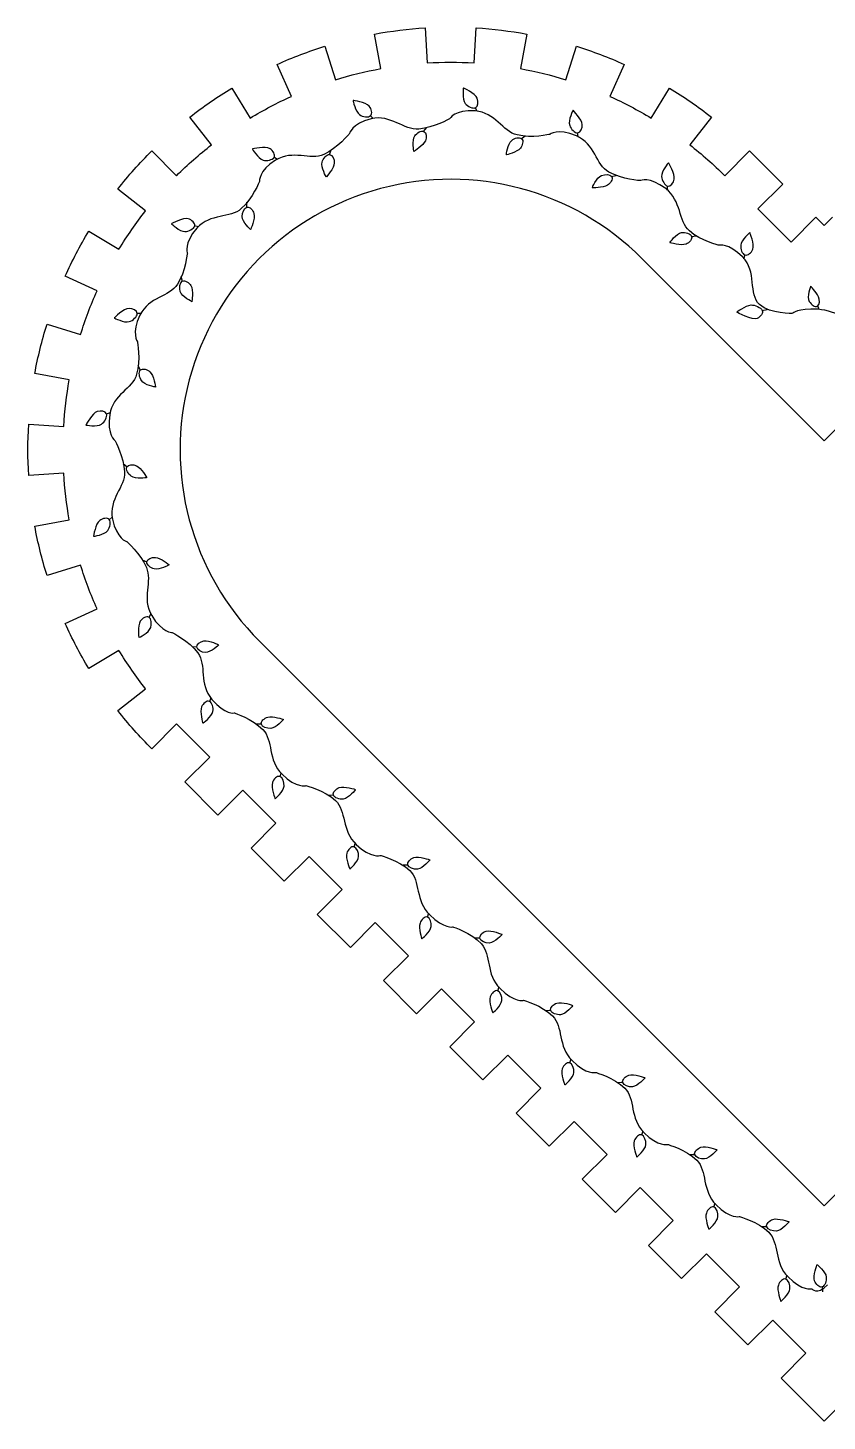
# Model space of a CAD drawing. Header units: millimetres. Extents: x 2233 to 2700, y 1079 to 1274.
# Drawn here: x 2232.6 to 2300.9, y 1154.9 to 1273.9 of the extents above; entities that cross this region are included whole.
import ezdxf

# ---------------------------------------------------------------- set-up
doc = ezdxf.new("R2010")
doc.units = ezdxf.units.MM
for name, color, linetype in [('First Vector Etch', 1, 'Continuous'), ('Second Cut', 3, 'Continuous'), ('Third Cut', 2, 'Continuous')]:
    doc.layers.add(name, color=color, linetype=linetype)

msp = doc.modelspace()

# ---------------------------------------------------------------- linework, layer by layer
at = {"layer": 'First Vector Etch'}
for points in [[(2269.81, 1268.78), (2269.81, 1268.78)], [(2260.4, 1267.71), (2260.4, 1267.71)], [(2262.11, 1266.17), (2261.86, 1266.44)], [(2270.98, 1266.79), (2270.83, 1267.13)], [(2279.18, 1266.88), (2279.18, 1266.88)], [(2266.41, 1265.06), (2266.69, 1265.4)], [(2279.61, 1264.62), (2279.57, 1264.99)], [(2274.76, 1264.44), (2275.1, 1264.69)], [(2251.79, 1263.59), (2251.79, 1263.59)], [(2253.94, 1262.69), (2253.62, 1262.87)], [(2258.37, 1263.07), (2258.51, 1263.49)], [(2265.59, 1263.37), (2265.59, 1263.37)], [(2273.49, 1263.07), (2273.49, 1263.07)], [(2282.44, 1261.21), (2282.87, 1261.32)], [(2287.32, 1262.39), (2287.32, 1262.39)], [(2258.11, 1261.18), (2258.11, 1261.18)], [(2280.81, 1260.26), (2280.81, 1260.26)], [(2287.21, 1260.07), (2287.26, 1260.44)], [(2251.32, 1258.58), (2251.33, 1259.02)], [(2244.88, 1257.19), (2244.88, 1257.19)], [(2247.19, 1256.92), (2246.83, 1257.01)], [(2251.64, 1256.69), (2251.64, 1256.69)], [(2287.44, 1255.58), (2287.44, 1255.58)], [(2289.27, 1256.11), (2289.71, 1256.16)], [(2294.28, 1256.43), (2294.28, 1256.43)], [(2293.77, 1254.19), (2293.87, 1254.57)], [(2245.82, 1252.25), (2245.7, 1252.68)], [(2299.47, 1251.85), (2299.47, 1251.85)], [(2242.29, 1249.53), (2241.92, 1249.51)], [(2246.63, 1250.52), (2246.63, 1250.52)], [(2293.16, 1249.65), (2293.16, 1249.65)], [(2295.31, 1249.79), (2295.75, 1249.87)], [(2300.2, 1249.86), (2300.08, 1250.18)], [(2240, 1249.15), (2240, 1249.15)], [(2242.25, 1244.67), (2242.03, 1245.05)], [(2243.52, 1243.24), (2243.52, 1243.24)], [(2237.58, 1240), (2237.58, 1240)], [(2239.66, 1241.05), (2239.31, 1240.93)], [(2241.1, 1236.4), (2240.77, 1236.69)], [(2242.76, 1235.5), (2242.76, 1235.5)], [(2239.83, 1232.14), (2239.55, 1231.9)], [(2238.22, 1230.49), (2238.22, 1230.49)], [(2242.81, 1228.29), (2242.4, 1228.45)], [(2244.68, 1228.06), (2244.68, 1228.06)], [(2243.13, 1223.88), (2242.94, 1223.55)], [(2242.09, 1221.85), (2242.09, 1221.85)], [(2247.08, 1221.02), (2246.64, 1221.07)], [(2248.94, 1221.22), (2248.94, 1221.22)], [(2248.25, 1216.71), (2248.12, 1216.36)], [(2247.56, 1214.54), (2247.56, 1214.54)], [(2252.59, 1214.44), (2252.15, 1214.44)], [(2254.44, 1214.86), (2254.44, 1214.86)], [(2254.23, 1210.3), (2254.13, 1209.94)], [(2253.73, 1208.08), (2253.73, 1208.08)], [(2258.75, 1208.39), (2258.3, 1208.36)], [(2260.6, 1208.87), (2260.6, 1208.87)], [(2260.56, 1204.31), (2260.47, 1203.94)], [(2260.12, 1202.07), (2260.12, 1202.07)], [(2265.1, 1202.42), (2264.66, 1202.4)], [(2266.96, 1202.86), (2266.96, 1202.86)], [(2266.83, 1198.3), (2266.73, 1197.94)], [(2266.26, 1196.12), (2266.26, 1196.12)], [(2271.24, 1196.17), (2270.8, 1196.17)], [(2273.13, 1196.49), (2273.13, 1196.49)], [(2272.84, 1192.01), (2272.73, 1191.65)], [(2277.31, 1190), (2276.86, 1189.98)], [(2279.17, 1190.42), (2279.17, 1190.42)], [(2272.32, 1189.8), (2272.32, 1189.8)], [(2278.99, 1185.85), (2278.88, 1185.5)], [(2285.32, 1184.26), (2285.32, 1184.26)], [(2278.47, 1183.64), (2278.47, 1183.64)], [(2283.46, 1183.84), (2283.01, 1183.82)], [(2285.14, 1179.7), (2285.03, 1179.34)], [(2291.47, 1178.1), (2291.47, 1178.1)], [(2284.62, 1177.48), (2284.62, 1177.48)], [(2289.61, 1177.68), (2289.16, 1177.66)], [(2291.29, 1173.54), (2291.18, 1173.18)], [(2290.77, 1171.32), (2290.77, 1171.32)], [(2295.76, 1171.52), (2295.31, 1171.51)], [(2297.62, 1171.95), (2297.62, 1171.95)], [(2297.44, 1167.38), (2297.33, 1167.02)], [(2300.01, 1168.29), (2300.01, 1168.29)], [(2300.45, 1166.43), (2300.47, 1165.98)], [(2296.92, 1165.16), (2296.92, 1165.16)]]:
    msp.add_lwpolyline(points, dxfattribs=at)
for points in [[(2269.81, 1268.78), (2269.81, 1268.78), (2269.69, 1267.84), (2269.97, 1267.46)], [(2270.99, 1267.9), (2270.82, 1268.33), (2269.81, 1268.78), (2269.81, 1268.78)], [(2260.4, 1267.71), (2260.4, 1267.71), (2260.56, 1266.78), (2260.95, 1266.51)], [(2261.77, 1267.22), (2261.48, 1267.58), (2260.4, 1267.71), (2260.4, 1267.71)], [(2269.97, 1267.46), (2270.17, 1267.21), (2270.62, 1266.99), (2270.85, 1267.1)], [(2270.85, 1267.1), (2271.08, 1267.2), (2271.1, 1267.62), (2270.99, 1267.9)], [(2261.94, 1266.15), (2260.25, 1265.73), (2260.07, 1264.87), (2260.07, 1264.87)], [(2260.95, 1266.51), (2261.21, 1266.32), (2261.7, 1266.24), (2261.89, 1266.42)], [(2261.89, 1266.42), (2262.08, 1266.58), (2261.97, 1266.99), (2261.77, 1267.22)], [(2266.01, 1265.27), (2264.72, 1265.15), (2263.63, 1266.56), (2261.94, 1266.15)], [(2268.63, 1266.15), (2268.63, 1266.15), (2267.29, 1265.4), (2266.01, 1265.27)], [(2270.81, 1266.82), (2269.08, 1266.95), (2268.63, 1266.15), (2268.63, 1266.15)], [(2274.4, 1264.77), (2273.15, 1265.06), (2272.55, 1266.7), (2270.81, 1266.82)], [(2279.18, 1266.88), (2279.18, 1266.88), (2278.74, 1266.04), (2278.89, 1265.59)], [(2279.97, 1265.66), (2279.95, 1266.12), (2279.18, 1266.88), (2279.18, 1266.88)], [(2265.66, 1264.69), (2265.84, 1264.96), (2266.2, 1265.19), (2266.44, 1265.08)], [(2266.44, 1265.08), (2266.66, 1264.97), (2266.68, 1264.56), (2266.57, 1264.28)], [(2279.46, 1264.7), (2277.86, 1265.39), (2277.19, 1264.82), (2277.19, 1264.82)], [(2278.89, 1265.59), (2278.99, 1265.28), (2279.33, 1264.92), (2279.58, 1264.95)], [(2279.58, 1264.95), (2279.83, 1264.97), (2279.99, 1265.36), (2279.97, 1265.66)], [(2253.3, 1263.59), (2252.91, 1263.84), (2251.79, 1263.59), (2251.79, 1263.59)], [(2260.07, 1264.87), (2260.07, 1264.87), (2259.06, 1263.65), (2257.89, 1263.11)], [(2265.59, 1263.37), (2265.59, 1263.37), (2265.4, 1264.29), (2265.66, 1264.69)], [(2266.57, 1264.28), (2266.39, 1263.85), (2265.59, 1263.37), (2265.59, 1263.37)], [(2273.49, 1263.07), (2273.49, 1263.07), (2273.57, 1264), (2273.94, 1264.31)], [(2273.94, 1264.31), (2274.19, 1264.52), (2274.6, 1264.62), (2274.79, 1264.45)], [(2277.19, 1264.82), (2277.19, 1264.82), (2275.66, 1264.47), (2274.4, 1264.77)], [(2274.79, 1264.45), (2274.97, 1264.28), (2274.87, 1263.88), (2274.68, 1263.64)], [(2282.24, 1261.6), (2281.11, 1262.22), (2281.06, 1264.02), (2279.46, 1264.7)], [(2251.79, 1263.59), (2251.79, 1263.59), (2252.25, 1262.76), (2252.71, 1262.63)], [(2253.78, 1262.62), (2252.3, 1261.71), (2252.4, 1260.81), (2252.4, 1260.81)], [(2252.71, 1262.63), (2253.02, 1262.54), (2253.53, 1262.63), (2253.65, 1262.86)], [(2253.65, 1262.86), (2253.78, 1263.07), (2253.55, 1263.43), (2253.3, 1263.59)], [(2257.89, 1263.11), (2256.71, 1262.58), (2255.27, 1263.53), (2253.78, 1262.62)], [(2257.75, 1262.45), (2257.83, 1262.76), (2258.13, 1263.12), (2258.39, 1263.1)], [(2258.39, 1263.1), (2258.64, 1263.08), (2258.8, 1262.7), (2258.79, 1262.39)], [(2274.68, 1263.64), (2274.39, 1263.29), (2273.49, 1263.07), (2273.49, 1263.07)], [(2258.11, 1261.18), (2258.11, 1261.18), (2257.63, 1261.99), (2257.75, 1262.45)], [(2258.79, 1262.39), (2258.78, 1261.93), (2258.11, 1261.18), (2258.11, 1261.18)], [(2280.81, 1260.26), (2280.81, 1260.26), (2281.18, 1261.13), (2281.62, 1261.31)], [(2281.62, 1261.31), (2281.92, 1261.43), (2282.35, 1261.43), (2282.48, 1261.21)], [(2284.93, 1260.87), (2284.93, 1260.87), (2283.37, 1260.97), (2282.24, 1261.6)], [(2287.32, 1262.39), (2287.32, 1262.39), (2286.71, 1261.68), (2286.74, 1261.21)], [(2287.82, 1261), (2287.91, 1261.45), (2287.32, 1262.39), (2287.32, 1262.39)], [(2252.4, 1260.81), (2252.4, 1260.81), (2251.81, 1259.33), (2250.85, 1258.48)], [(2282.11, 1260.48), (2281.72, 1260.24), (2280.81, 1260.26), (2280.81, 1260.26)], [(2282.48, 1261.21), (2282.6, 1260.99), (2282.37, 1260.64), (2282.11, 1260.48)], [(2287.09, 1260.19), (2285.7, 1261.25), (2284.93, 1260.87), (2284.93, 1260.87)], [(2286.74, 1261.21), (2286.77, 1260.89), (2287.01, 1260.44), (2287.26, 1260.4)], [(2289.11, 1256.57), (2288.15, 1257.43), (2288.47, 1259.14), (2287.09, 1260.19)], [(2287.26, 1260.4), (2287.51, 1260.37), (2287.76, 1260.7), (2287.82, 1261)], [(2246.32, 1257.61), (2245.87, 1257.73), (2244.88, 1257.19), (2244.88, 1257.19)], [(2250.85, 1258.48), (2249.89, 1257.62), (2248.22, 1258.1), (2247.06, 1256.81)], [(2250.92, 1257.8), (2250.9, 1258.12), (2251.08, 1258.55), (2251.33, 1258.61)], [(2251.64, 1256.69), (2251.64, 1256.69), (2250.94, 1257.33), (2250.92, 1257.8)], [(2251.33, 1258.61), (2251.57, 1258.67), (2251.85, 1258.35), (2251.93, 1258.06)], [(2251.93, 1258.06), (2252.05, 1257.61), (2251.64, 1256.69), (2251.64, 1256.69)], [(2244.88, 1257.19), (2244.88, 1257.19), (2245.55, 1256.52), (2246.03, 1256.52)], [(2247.06, 1256.81), (2245.9, 1255.52), (2246.24, 1254.69), (2246.24, 1254.69)], [(2246.03, 1256.52), (2246.35, 1256.53), (2246.81, 1256.75), (2246.87, 1257)], [(2246.87, 1257), (2246.93, 1257.25), (2246.61, 1257.52), (2246.32, 1257.61)], [(2291.65, 1255.35), (2291.65, 1255.35), (2290.08, 1255.72), (2289.11, 1256.57)], [(2287.44, 1255.58), (2287.44, 1255.58), (2287.98, 1256.35), (2288.45, 1256.43)], [(2288.83, 1255.45), (2288.4, 1255.28), (2287.44, 1255.58), (2287.44, 1255.58)], [(2288.45, 1256.43), (2288.77, 1256.48), (2289.22, 1256.35), (2289.3, 1256.11)], [(2289.3, 1256.11), (2289.39, 1255.88), (2289.11, 1255.57), (2288.83, 1255.45)], [(2293.66, 1254.35), (2292.43, 1255.58), (2291.65, 1255.35), (2291.65, 1255.35)], [(2293.5, 1255.36), (2293.46, 1255.04), (2293.62, 1254.6), (2293.86, 1254.53)], [(2294.28, 1256.43), (2294.28, 1256.43), (2293.55, 1255.83), (2293.5, 1255.36)], [(2294.52, 1255.01), (2294.69, 1255.44), (2294.28, 1256.43), (2294.28, 1256.43)], [(2246.24, 1254.69), (2246.24, 1254.69), (2246.08, 1253.11), (2245.39, 1252.02)], [(2295.1, 1250.3), (2294.14, 1251.17), (2294.89, 1253.12), (2293.66, 1254.35)], [(2293.86, 1254.53), (2294.1, 1254.46), (2294.42, 1254.72), (2294.52, 1255.01)], [(2245.39, 1252.02), (2244.7, 1250.94), (2242.96, 1250.95), (2242.19, 1249.39)], [(2245.64, 1251.39), (2245.54, 1251.7), (2245.59, 1252.16), (2245.81, 1252.28)], [(2245.81, 1252.28), (2246.03, 1252.4), (2246.38, 1252.17), (2246.54, 1251.91)], [(2246.54, 1251.91), (2246.78, 1251.52), (2246.63, 1250.52), (2246.63, 1250.52)], [(2299.47, 1251.85), (2299.47, 1251.85), (2299.1, 1250.95), (2299.35, 1250.55)], [(2300.13, 1250.96), (2299.93, 1251.38), (2299.47, 1251.85), (2299.47, 1251.85)], [(2246.63, 1250.52), (2246.63, 1250.52), (2245.79, 1250.94), (2245.64, 1251.39)], [(2300.04, 1250.15), (2300.26, 1250.27), (2300.26, 1250.69), (2300.13, 1250.96)], [(2241.26, 1249.95), (2240.8, 1249.95), (2240, 1249.15), (2240, 1249.15)], [(2241.96, 1249.52), (2241.95, 1249.77), (2241.57, 1249.95), (2241.26, 1249.95)], [(2241.28, 1248.83), (2241.59, 1248.92), (2241.97, 1249.26), (2241.96, 1249.52)], [(2293.16, 1249.65), (2293.16, 1249.65), (2293.9, 1250.21), (2294.38, 1250.25)], [(2294.91, 1249.1), (2294.5, 1248.9), (2293.16, 1249.65), (2293.16, 1249.65)], [(2294.38, 1250.25), (2294.7, 1250.28), (2295.24, 1250.03), (2295.34, 1249.79)], [(2295.34, 1249.79), (2295.44, 1249.57), (2295.18, 1249.24), (2294.91, 1249.1)], [(2297.94, 1249.54), (2297.94, 1249.54), (2296.05, 1249.44), (2295.1, 1250.3)], [(2300.07, 1249.88), (2298.33, 1249.99), (2297.94, 1249.54), (2297.94, 1249.54)], [(2299.35, 1250.55), (2299.53, 1250.28), (2299.82, 1250.03), (2300.04, 1250.15)], [(2304.1, 1249.1), (2302.9, 1248.62), (2301.8, 1249.77), (2300.07, 1249.88)], [(2240, 1249.15), (2240, 1249.15), (2240.82, 1248.7), (2241.28, 1248.83)], [(2242.19, 1249.39), (2241.43, 1247.82), (2241.98, 1247.12), (2241.98, 1247.12)], [(2241.98, 1247.12), (2241.98, 1247.12), (2242.27, 1245.57), (2241.91, 1244.33)], [(2242.32, 1243.79), (2242.14, 1244.06), (2242.06, 1244.51), (2242.24, 1244.7)], [(2242.24, 1244.7), (2242.42, 1244.87), (2242.82, 1244.75), (2243.04, 1244.55)], [(2241.91, 1244.33), (2241.55, 1243.09), (2239.88, 1242.61), (2239.61, 1240.89)], [(2243.52, 1243.24), (2243.52, 1243.24), (2242.59, 1243.4), (2242.32, 1243.79)], [(2243.04, 1244.55), (2243.39, 1244.24), (2243.52, 1243.24), (2243.52, 1243.24)], [(2238.55, 1241.15), (2238.11, 1241.02), (2237.58, 1240), (2237.58, 1240)], [(2239.34, 1240.95), (2239.26, 1241.18), (2238.84, 1241.24), (2238.55, 1241.15)], [(2237.58, 1240), (2237.58, 1240), (2238.5, 1239.81), (2238.9, 1240.08)], [(2238.9, 1240.08), (2239.17, 1240.25), (2239.43, 1240.7), (2239.34, 1240.95)], [(2239.61, 1240.89), (2239.33, 1239.17), (2240.08, 1238.66), (2240.08, 1238.66)], [(2240.08, 1238.66), (2240.08, 1238.66), (2240.8, 1237.28), (2240.87, 1235.99)], [(2241.44, 1235.63), (2241.18, 1235.82), (2240.96, 1236.19), (2241.08, 1236.42)], [(2241.08, 1236.42), (2241.19, 1236.64), (2241.61, 1236.64), (2241.89, 1236.52)], [(2241.89, 1236.52), (2242.31, 1236.32), (2242.76, 1235.5), (2242.76, 1235.5)], [(2240.87, 1235.99), (2240.95, 1234.71), (2239.5, 1233.68), (2239.84, 1231.97)], [(2242.76, 1235.5), (2242.76, 1235.5), (2241.83, 1235.35), (2241.44, 1235.63)], [(2238.76, 1231.85), (2238.4, 1231.57), (2238.22, 1230.49), (2238.22, 1230.49)], [(2239.57, 1231.93), (2239.41, 1232.12), (2239.01, 1232.03), (2238.76, 1231.85)], [(2239.45, 1230.99), (2239.64, 1231.25), (2239.74, 1231.74), (2239.57, 1231.93)], [(2239.84, 1231.97), (2240.19, 1230.26), (2241.07, 1230.05), (2241.07, 1230.05)], [(2238.22, 1230.49), (2238.22, 1230.49), (2239.16, 1230.62), (2239.45, 1230.99)], [(2241.07, 1230.05), (2241.07, 1230.05), (2242.21, 1229.02), (2242.74, 1227.84)], [(2243.41, 1227.71), (2243.1, 1227.79), (2242.76, 1228.05), (2242.78, 1228.31)], [(2242.78, 1228.31), (2242.81, 1228.56), (2243.2, 1228.71), (2243.51, 1228.69)], [(2244.68, 1228.06), (2244.68, 1228.06), (2243.87, 1227.58), (2243.41, 1227.71)], [(2243.51, 1228.69), (2243.97, 1228.66), (2244.68, 1228.06), (2244.68, 1228.06)], [(2242.74, 1227.84), (2243.27, 1226.67), (2242.3, 1225.21), (2243.2, 1223.72)], [(2242.22, 1223.24), (2241.97, 1222.85), (2242.09, 1221.85), (2242.09, 1221.85)], [(2242.96, 1223.59), (2242.74, 1223.71), (2242.39, 1223.49), (2242.22, 1223.24)], [(2243.11, 1222.7), (2243.22, 1223), (2243.18, 1223.46), (2242.96, 1223.59)], [(2243.2, 1223.72), (2244.1, 1222.23), (2244.93, 1222.28), (2244.93, 1222.28)], [(2242.09, 1221.85), (2242.09, 1221.85), (2242.95, 1222.25), (2243.11, 1222.7)], [(2244.93, 1222.28), (2244.93, 1222.28), (2246.38, 1221.58), (2247.14, 1220.53)], [(2247.05, 1221.02), (2247.02, 1221.27), (2247.36, 1221.51), (2247.66, 1221.57)], [(2247.79, 1220.57), (2247.47, 1220.58), (2247.09, 1220.77), (2247.05, 1221.02)], [(2247.66, 1221.57), (2248.12, 1221.64), (2248.94, 1221.22), (2248.94, 1221.22)], [(2248.94, 1221.22), (2248.94, 1221.22), (2248.26, 1220.57), (2247.79, 1220.57)], [(2247.14, 1220.53), (2247.89, 1219.49), (2247.21, 1217.89), (2248.34, 1216.56)], [(2248.12, 1216.4), (2247.89, 1216.49), (2247.58, 1216.21), (2247.46, 1215.93)], [(2248.42, 1215.54), (2248.48, 1215.86), (2248.36, 1216.31), (2248.12, 1216.4)], [(2248.34, 1216.56), (2249.47, 1215.24), (2250.27, 1215.41), (2250.27, 1215.41)], [(2247.46, 1215.93), (2247.27, 1215.51), (2247.56, 1214.54), (2247.56, 1214.54)], [(2247.56, 1214.54), (2247.56, 1214.54), (2248.34, 1215.07), (2248.42, 1215.54)], [(2250.27, 1215.41), (2250.27, 1215.41), (2251.79, 1214.91), (2252.69, 1213.99)], [(2252.56, 1214.45), (2252.5, 1214.69), (2252.81, 1214.97), (2253.11, 1215.05)], [(2253.11, 1215.05), (2253.55, 1215.18), (2254.44, 1214.86), (2254.44, 1214.86)], [(2253.36, 1214.09), (2253.04, 1214.06), (2252.62, 1214.2), (2252.56, 1214.45)], [(2252.69, 1213.99), (2253.59, 1213.07), (2253.09, 1211.39), (2254.33, 1210.17)], [(2254.44, 1214.86), (2254.44, 1214.86), (2253.84, 1214.13), (2253.36, 1214.09)], [(2254.33, 1210.17), (2255.58, 1208.95), (2256.36, 1209.2), (2256.36, 1209.2)], [(2253.51, 1209.46), (2253.36, 1209.02), (2253.73, 1208.08), (2253.73, 1208.08)], [(2254.13, 1209.98), (2253.89, 1210.05), (2253.6, 1209.75), (2253.51, 1209.46)], [(2253.73, 1208.08), (2253.73, 1208.08), (2254.46, 1208.68), (2254.5, 1209.16)], [(2254.5, 1209.16), (2254.53, 1209.47), (2254.38, 1209.91), (2254.13, 1209.98)], [(2256.36, 1209.2), (2256.36, 1209.2), (2257.95, 1208.81), (2258.89, 1207.93)], [(2258.71, 1208.4), (2258.64, 1208.63), (2258.93, 1208.93), (2259.21, 1209.04)], [(2259.21, 1209.04), (2259.65, 1209.2), (2260.6, 1208.87), (2260.6, 1208.87)], [(2259.55, 1208.06), (2259.24, 1208.01), (2258.79, 1208.15), (2258.71, 1208.4)], [(2258.89, 1207.93), (2259.83, 1207.05), (2259.39, 1205.36), (2260.67, 1204.17)], [(2260.6, 1208.87), (2260.6, 1208.87), (2260.03, 1208.12), (2259.55, 1208.06)], [(2259.86, 1203.44), (2259.72, 1203), (2260.12, 1202.07), (2260.12, 1202.07)], [(2260.47, 1203.98), (2260.23, 1204.04), (2259.95, 1203.73), (2259.86, 1203.44)], [(2260.12, 1202.07), (2260.12, 1202.07), (2260.83, 1202.69), (2260.86, 1203.16)], [(2260.86, 1203.16), (2260.88, 1203.48), (2260.72, 1203.92), (2260.47, 1203.98)], [(2260.67, 1204.17), (2261.94, 1202.98), (2262.71, 1203.24), (2262.71, 1203.24)], [(2262.71, 1203.24), (2262.71, 1203.24), (2264.31, 1202.85), (2265.23, 1201.95)], [(2265.07, 1202.42), (2264.99, 1202.66), (2265.29, 1202.96), (2265.58, 1203.06)], [(2265.58, 1203.06), (2266.01, 1203.21), (2266.96, 1202.86), (2266.96, 1202.86)], [(2265.9, 1202.07), (2265.58, 1202.03), (2265.14, 1202.18), (2265.07, 1202.42)], [(2265.23, 1201.95), (2266.16, 1201.05), (2265.69, 1199.38), (2266.94, 1198.16)], [(2266.96, 1202.86), (2266.96, 1202.86), (2266.38, 1202.12), (2265.9, 1202.07)], [(2266.11, 1197.45), (2265.97, 1197.01), (2266.26, 1196.12), (2266.26, 1196.12)], [(2266.74, 1197.98), (2266.49, 1198.04), (2266.21, 1197.74), (2266.11, 1197.45)], [(2266.26, 1196.12), (2266.26, 1196.12), (2267.01, 1196.7), (2267.07, 1197.17)], [(2267.07, 1197.17), (2267.11, 1197.49), (2266.98, 1197.91), (2266.74, 1197.98)], [(2266.94, 1198.16), (2268.18, 1196.94), (2268.91, 1197.14), (2268.91, 1197.14)], [(2268.91, 1197.14), (2268.91, 1197.14), (2270.49, 1196.65), (2271.35, 1195.69)], [(2271.21, 1196.17), (2271.16, 1196.42), (2271.47, 1196.69), (2271.76, 1196.77)], [(2272.02, 1195.76), (2271.7, 1195.75), (2271.27, 1195.92), (2271.21, 1196.17)], [(2271.76, 1196.77), (2272.21, 1196.9), (2273.13, 1196.49), (2273.13, 1196.49)], [(2273.13, 1196.49), (2273.13, 1196.49), (2272.5, 1195.79), (2272.02, 1195.76)], [(2271.35, 1195.69), (2272.21, 1194.73), (2271.71, 1193.11), (2272.94, 1191.87)], [(2272.11, 1191.17), (2271.96, 1190.74), (2272.32, 1189.8), (2272.32, 1189.8)], [(2272.74, 1191.69), (2272.5, 1191.76), (2272.2, 1191.46), (2272.11, 1191.17)], [(2273.1, 1190.86), (2273.13, 1191.18), (2272.98, 1191.62), (2272.74, 1191.69)], [(2272.94, 1191.87), (2274.17, 1190.64), (2274.95, 1190.87), (2274.95, 1190.87)], [(2272.32, 1189.8), (2272.32, 1189.8), (2273.05, 1190.39), (2273.1, 1190.86)], [(2274.95, 1190.87), (2274.95, 1190.87), (2276.52, 1190.44), (2277.43, 1189.53)], [(2277.27, 1190), (2277.2, 1190.24), (2277.5, 1190.53), (2277.79, 1190.63)], [(2278.1, 1189.64), (2277.79, 1189.6), (2277.35, 1189.76), (2277.27, 1190)], [(2277.79, 1190.63), (2278.23, 1190.78), (2279.17, 1190.42), (2279.17, 1190.42)], [(2279.17, 1190.42), (2279.17, 1190.42), (2278.58, 1189.69), (2278.1, 1189.64)], [(2277.43, 1189.53), (2278.35, 1188.62), (2277.86, 1186.95), (2279.09, 1185.72)], [(2278.89, 1185.53), (2278.65, 1185.6), (2278.35, 1185.31), (2278.26, 1185.02)], [(2279.25, 1184.7), (2279.28, 1185.02), (2279.13, 1185.46), (2278.89, 1185.53)], [(2279.09, 1185.72), (2280.32, 1184.48), (2281.1, 1184.71), (2281.1, 1184.71)], [(2278.26, 1185.02), (2278.11, 1184.58), (2278.47, 1183.64), (2278.47, 1183.64)], [(2278.47, 1183.64), (2278.47, 1183.64), (2279.2, 1184.23), (2279.25, 1184.7)], [(2281.1, 1184.71), (2281.1, 1184.71), (2282.67, 1184.28), (2283.59, 1183.37)], [(2283.42, 1183.84), (2283.35, 1184.08), (2283.65, 1184.37), (2283.94, 1184.47)], [(2283.94, 1184.47), (2284.38, 1184.62), (2285.32, 1184.26), (2285.32, 1184.26)], [(2285.32, 1184.26), (2285.32, 1184.26), (2284.73, 1183.53), (2284.25, 1183.48)], [(2284.25, 1183.48), (2283.94, 1183.45), (2283.5, 1183.6), (2283.42, 1183.84)], [(2283.59, 1183.37), (2284.5, 1182.46), (2284.01, 1180.79), (2285.24, 1179.56)], [(2285.04, 1179.38), (2284.8, 1179.45), (2284.5, 1179.15), (2284.41, 1178.86)], [(2285.4, 1178.55), (2285.43, 1178.86), (2285.28, 1179.3), (2285.04, 1179.38)], [(2285.24, 1179.56), (2286.47, 1178.33), (2287.25, 1178.56), (2287.25, 1178.56)], [(2284.41, 1178.86), (2284.26, 1178.42), (2284.62, 1177.48), (2284.62, 1177.48)], [(2284.62, 1177.48), (2284.62, 1177.48), (2285.35, 1178.07), (2285.4, 1178.55)], [(2287.25, 1178.56), (2287.25, 1178.56), (2288.82, 1178.13), (2289.74, 1177.21)], [(2289.57, 1177.69), (2289.5, 1177.93), (2289.8, 1178.22), (2290.09, 1178.32)], [(2290.09, 1178.32), (2290.53, 1178.47), (2291.47, 1178.1), (2291.47, 1178.1)], [(2291.47, 1178.1), (2291.47, 1178.1), (2290.88, 1177.37), (2290.4, 1177.32)], [(2290.4, 1177.32), (2290.09, 1177.29), (2289.65, 1177.44), (2289.57, 1177.69)], [(2289.74, 1177.21), (2290.65, 1176.3), (2290.16, 1174.63), (2291.39, 1173.4)], [(2291.19, 1173.22), (2290.95, 1173.29), (2290.66, 1172.99), (2290.56, 1172.7)], [(2291.39, 1173.4), (2292.62, 1172.17), (2293.4, 1172.4), (2293.4, 1172.4)], [(2290.56, 1172.7), (2290.41, 1172.26), (2290.77, 1171.32), (2290.77, 1171.32)], [(2290.77, 1171.32), (2290.77, 1171.32), (2291.5, 1171.91), (2291.55, 1172.39)], [(2291.55, 1172.39), (2291.58, 1172.71), (2291.43, 1173.15), (2291.19, 1173.22)], [(2293.4, 1172.4), (2293.4, 1172.4), (2294.97, 1171.97), (2295.89, 1171.06)], [(2295.72, 1171.53), (2295.65, 1171.77), (2295.95, 1172.06), (2296.24, 1172.16)], [(2296.24, 1172.16), (2296.68, 1172.31), (2297.62, 1171.95), (2297.62, 1171.95)], [(2296.55, 1171.16), (2296.24, 1171.13), (2295.8, 1171.28), (2295.72, 1171.53)], [(2295.89, 1171.06), (2296.8, 1170.14), (2296.31, 1168.47), (2297.54, 1167.24)], [(2297.62, 1171.95), (2297.62, 1171.95), (2297.03, 1171.21), (2296.55, 1171.16)], [(2299.81, 1166.91), (2299.66, 1167.34), (2300.01, 1168.29), (2300.01, 1168.29)], [(2300.01, 1168.29), (2300.01, 1168.29), (2300.75, 1167.7), (2300.8, 1167.23)], [(2296.71, 1166.54), (2296.56, 1166.11), (2296.92, 1165.16), (2296.92, 1165.16)], [(2297.34, 1167.06), (2297.1, 1167.13), (2296.81, 1166.83), (2296.71, 1166.54)], [(2296.92, 1165.16), (2296.92, 1165.16), (2297.65, 1165.76), (2297.7, 1166.23)], [(2297.7, 1166.23), (2297.73, 1166.55), (2297.58, 1166.99), (2297.34, 1167.06)], [(2297.54, 1167.24), (2298.77, 1166.01), (2299.55, 1166.24), (2299.55, 1166.24)], [(2299.55, 1166.24), (2299.55, 1166.24), (2300.01, 1165.64), (2300.91, 1166.56)], [(2300.44, 1166.39), (2300.2, 1166.32), (2299.91, 1166.62), (2299.81, 1166.91)], [(2300.8, 1167.23), (2300.84, 1166.91), (2300.69, 1166.47), (2300.44, 1166.39)]]:
    msp.add_open_spline(points, degree=3, dxfattribs=at)
at = {"layer": 'Second Cut'}
msp.add_lwpolyline([(2285.06, 1254.22, 1), (2252.39, 1221.54), (2300.62, 1173.31), (2348.85, 1221.54, 1), (2316.17, 1254.22), (2300.62, 1238.66)], format="xyb", close=True, dxfattribs=at)
at = {"layer": 'Third Cut'}
msp.add_lwpolyline([(2304.3, 1158.61), (2300.62, 1154.93), (2296.94, 1158.61), (2299.06, 1160.73), (2296.23, 1163.56), (2294.11, 1161.44), (2291.28, 1164.27), (2293.4, 1166.39), (2290.57, 1169.22), (2288.45, 1167.1), (2285.62, 1169.92), (2287.74, 1172.05), (2284.92, 1174.87), (2282.79, 1172.75), (2279.97, 1175.58), (2282.09, 1177.7), (2279.26, 1180.53), (2277.14, 1178.41), (2274.31, 1181.24), (2276.43, 1183.36), (2273.6, 1186.19), (2271.48, 1184.07), (2268.65, 1186.89), (2270.77, 1189.02), (2267.94, 1191.84), (2265.82, 1189.72), (2262.99, 1192.55), (2265.12, 1194.67), (2262.29, 1197.5), (2260.17, 1195.38), (2257.34, 1198.21), (2259.46, 1200.33), (2256.63, 1203.16), (2254.51, 1201.04), (2251.68, 1203.87), (2253.8, 1205.99), (2250.97, 1208.81), (2248.85, 1206.69), (2246.02, 1209.52), (2248.15, 1211.64), (2245.32, 1214.47), (2243.2, 1212.35, -0.030217), (2240.3, 1215.61), (2242.67, 1217.46, -0.030217), (2240.4, 1220.75), (2237.83, 1219.2, -0.030217), (2235.8, 1223.06), (2238.54, 1224.29, -0.030217), (2237.12, 1228.03), (2234.26, 1227.14, -0.030217), (2233.21, 1231.37), (2236.16, 1231.91, -0.030217), (2235.68, 1235.88), (2232.69, 1235.7, -0.030217), (2232.69, 1240.06), (2235.68, 1239.88, -0.030217), (2236.16, 1243.85), (2233.21, 1244.39, -0.030217), (2234.26, 1248.62), (2237.12, 1247.73, -0.030217), (2238.54, 1251.47), (2235.8, 1252.7, -0.030217), (2237.83, 1256.56), (2240.4, 1255.01, -0.030217), (2242.67, 1258.3), (2240.3, 1260.15, -0.030217), (2243.2, 1263.41), (2245.32, 1261.29, -0.030217), (2248.31, 1263.94), (2246.46, 1266.3, -0.030217), (2250.05, 1268.78), (2251.6, 1266.21, -0.030217), (2255.14, 1268.07), (2253.91, 1270.8, -0.030217), (2257.98, 1272.35), (2258.88, 1269.48, -0.030217), (2262.76, 1270.44), (2262.22, 1273.39, -0.030217), (2266.55, 1273.92), (2266.73, 1270.92, -0.030217), (2270.72, 1270.92), (2270.91, 1273.92, -0.030217), (2275.23, 1273.39), (2274.69, 1270.44, -0.030217), (2278.57, 1269.48), (2279.47, 1272.35, -0.030217), (2283.54, 1270.8), (2282.31, 1268.07, -0.030217), (2285.85, 1266.21), (2287.4, 1268.78, -0.030217), (2290.99, 1266.3), (2289.14, 1263.94, -0.030217), (2292.13, 1261.29), (2294.25, 1263.41), (2297.08, 1260.58), (2294.96, 1258.46), (2297.79, 1255.63), (2299.91, 1257.75), (2300.62, 1257.05), (2301.33, 1257.75)], format="xyb", dxfattribs=at)

doc.saveas('drawing.dxf')
